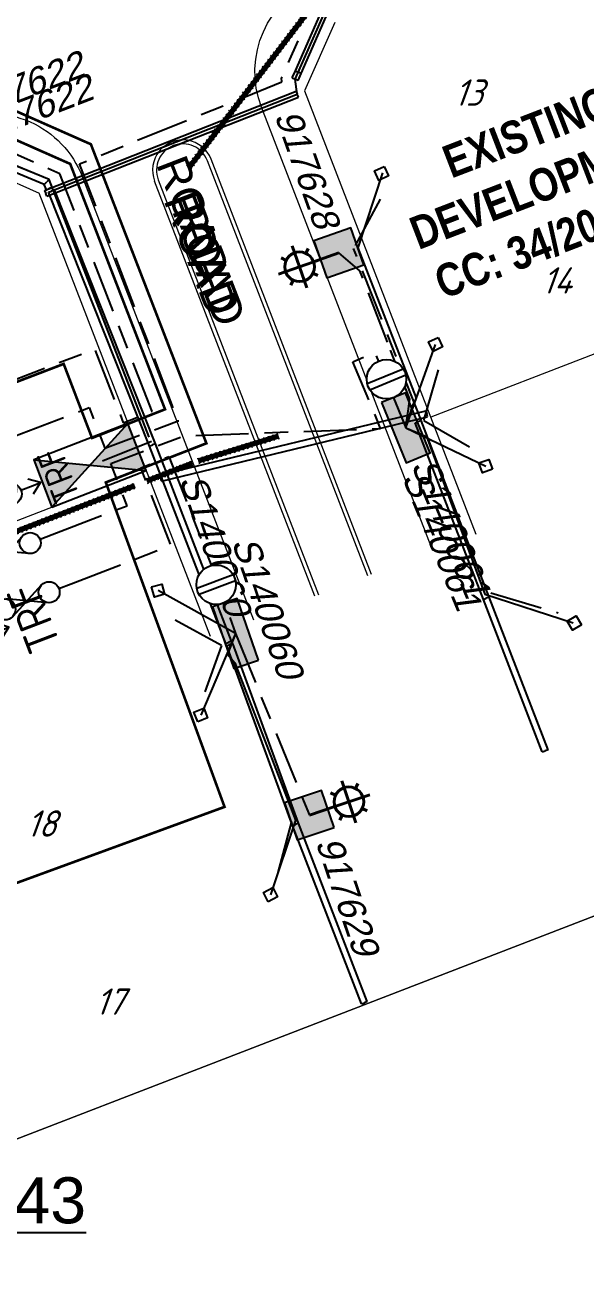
# Model space of a CAD drawing. Header units: metres. Extents: x 310412 to 311596, y 6269899 to 6270937.
# Drawn here: x 310774.5 to 310817.1, y 6270252.4 to 6270348.3 of the extents above; entities that cross this region are included whole.
import ezdxf
from ezdxf.enums import TextEntityAlignment as Align

# ---------------------------------------------------------------- set-up
doc = ezdxf.new("R2010")
doc.units = ezdxf.units.M
for name, pattern in [('Cable Exist UG', [8.2, 4, -1.2, 1.8, -1.2]), ('CENTERX2', [4, 2.5, -0.5, 0.5, -0.5]), ('Dash', [5, 3, -2]), ('DASHED', [0.75, 0.5, -0.25]), ('DOT', [0.25, 0, -0.25])]:
    doc.linetypes.add(name, pattern=pattern)
doc.layers.get('0').update_dxf_attribs({"color": 6})
for name, color, linetype in [('_User D-STAGE', 253, 'Dash'), ('Duct_SP_EXT', 7, 'Continuous'), ('Equip_HV_EXT', 7, 'Continuous'), ('Equip_LV_EXT', 7, 'Continuous'), ('Equip_SP_SL_EXT', 7, 'Continuous'), ('Notes', 7, 'Continuous'), ('Notes_HV_MISC', 7, 'Continuous'), ('Notes_LV_MISC', 7, 'Continuous'), ('Notes_SP_MISC', 7, 'Continuous'), ('Services_SP_EXT', 7, 'Continuous'), ('Sub_LV_EXT', 7, 'Continuous'), ('Sub_SP_EXT', 7, 'Continuous'), ('SupportsUG_SP_LV_EXT', 7, 'Continuous'), ('SupportsUG_SP_LV_SL_EXT', 7, 'Continuous'), ('Trench_SP_EXT', 7, 'Continuous')]:
    doc.layers.add(name, color=color, linetype=linetype)
for name, color, linetype, lineweight, true_color in [('_User E-KERB', 7, 'Continuous', 0, 0x969696), ('_User E-LIP', 7, 'Continuous', 0, 0x969696), ('_User E-LOT', 7, 'Continuous', 0, 0x969696), ('_User E-PIPE', 7, 'DOT', 0, 0x969696), ('_User E-PIPE-EDGE', 7, 'DOT', 0, 0x969696), ('_User Stormwater', 7, 'Continuous', 0, 0x969696)]:
    doc.layers.add(name, color=color, linetype=linetype, lineweight=lineweight, true_color=true_color)
doc.layers.add('_User Measure LV VDs', color=180, linetype='Continuous', plot=False)
doc.layers.add('Cadastre Developer_SP_EXT', color=9, linetype='Continuous', lineweight=5)
doc.layers.add('Cadastre Land Parcels_SP_EXT', color=9, linetype='Continuous', lineweight=5)
doc.styles.add('ARIAL', font='arial.ttf', dxfattribs={"height": 2})
doc.styles.add('ARIALBOLD', font='arialbd.ttf')
doc.styles.add('COLUMN_LABEL', font='arial.ttf')
doc.styles.add('iecARIAL', font='arial.ttf', dxfattribs={"height": 2})
doc.styles.add('IESYMBOL1', font='isocp.shx')
doc.styles.add('ISOCP ITALIC', font='isocp.shx', dxfattribs={"oblique": 20})
doc.styles.add('POLE_LABEL', font='arial.ttf')
doc.styles.get("Standard").update_dxf_attribs({"font": 'arial.ttf'})
doc.styles.add('SWG_LABEL', font='arial.ttf')
doc.styles.add('SWITCH_LABEL', font='arial.ttf', dxfattribs={"height": 2.5})

# ---------------------------------------------------------------- blocks, each defined once
blk = doc.blocks.new('SUB_PADMOUNT_EXT')
for points in [[(0, 0), (-3.84, 1.92), (-3.84, -1.92)], [(0, 0), (3.84, 1.92), (3.84, -1.92)]]:
    blk.add_hatch(color=256).paths.add_polyline_path(points)
for p, q in [((3.84, 1.92), (-3.84, -1.92)), ((-3.84, 1.92), (3.84, -1.92))]:
    blk.add_line(p, q)
blk.add_lwpolyline([(-3.84, -1.92), (3.84, -1.92), (3.84, 1.92), (-3.84, 1.92)], close=True)
for tag, height, flags, p in [('ASSET_NUM', 3.5, 8, (2, 2)), ('STREET_CODE', 0.2, 9, (1.5, 0)), ('OPERATING_VOLTAGE', 0.2, 9, (1.5, -0.6)), ('ORIENTATION', 0.2, 9, (1.5, -0.8)), ('OWNED_BY', 0.2, 9, (1.5, -1)), ('CONSTRUCTED_VOLTAGE', 0.2, 9, (1.5, -0.2)), ('NO_PHASES', 0.2, 9, (1.5, -0.4)), ('OPERATED_BY', 0.2, 9, (1.5, -1.2)), ('SECONDARY_VOLTAGE', 0.2, 9, (1.5, -1.6)), ('STATE', 0.2, 9, (1.5, -1.8)), ('MAINTAINED_BY', 0.2, 9, (1.5, -1.4)), ('PARENT', 0.2, 9, (1.5, -2)), ('SUBSTATION_TYPE', 0.2, 9, (1.5, -2.2)), ('USAGE', 0.2, 9, (1.5, -2.4)), ('LEGEND', 0.2, 9, (1.5, -2.6)), ('LOCATION', 0.2, 9, (1.5, -2.8)), ('Z', 0.2, 1, (1.5, -3.6)), ('STREETNAME', 0.2, 9, (1.5, -3)), ('SUBURB', 0.2, 9, (1.5, -3.2)), ('NOTES', 0.2, 9, (1.5, -3.4))]:
    blk.add_attdef(tag, text='', height=height, dxfattribs=dict(flags=flags)).set_placement(p, align=Align.MIDDLE_LEFT)
blk = doc.blocks.new('COLUMN_EXT')
blk.add_hatch(color=256).paths.add_polyline_path([(-1.485, 1.485), (-1.485, -1.485), (1.485, -1.485), (1.485, 1.485)])
blk.add_lwpolyline([(-1.485, -1.485), (1.485, -1.485), (1.485, 1.485), (-1.485, 1.485)], close=True)
at = {"style": 'COLUMN_LABEL', "oblique": 15, "flags": 8}
blk.add_attdef('ASSET_NUM', text='', height=2, rotation=180, dxfattribs=at).set_placement((2, 2), align=Align.MIDDLE_LEFT)
at = {"flags": 9}
for tag, style, p in [('STRUCTURE_PLANT_NUMBER', 'POLE_LABEL', (1.813, 0.031)), ('STREET_CODE', 'COLUMN_LABEL', (1.813, -0.2))]:
    blk.add_attdef(tag, text='', height=0.2, dxfattribs=dict(at, style=style)).set_placement(p, align=Align.MIDDLE_LEFT)
for tag, p in [('OWNED_BY', (1.813, -0.6)), ('STATE', (1.813, -0.8)), ('COLUMN_TYPE', (1.813, -0.4)), ('USAGE', (1.813, -1)), ('STREETNAME', (1.813, -1.6)), ('SUBURB', (1.813, -1.8)), ('LEGEND', (1.813, -1.2)), ('LOCATION', (1.813, -1.4)), ('NOTES', (1.813, -2))]:
    blk.add_attdef(tag, text='', height=0.2, dxfattribs=at).set_placement(p, align=Align.MIDDLE_LEFT)
at = {"flags": 1}
blk.add_attdef('Z', (1.813, -2.351), '', height=0.2, dxfattribs=at)
blk = doc.blocks.new('PILLAR_EXT')
blk.add_hatch(color=256).paths.add_polyline_path([(-2.475, 0.99), (-2.475, -0.99), (2.475, -0.99), (2.475, 0.99)])
blk.add_lwpolyline([(-2.475, -0.99), (2.475, -0.99), (2.475, 0.99), (-2.475, 0.99)], close=True)
at = {"style": 'ARIAL', "oblique": 15, "flags": 8}
blk.add_attdef('ASSET_NUM', (1.5, 3.5), '', height=2, dxfattribs=at)
for tag, p, flags in [('OWNED_BY', (0, -0.2), 9), ('STATE', (0, -0.4), 9), ('SUPPORT_TYPE', (0, -0.6), 9), ('USAGE', (0, -0.8), 9), ('LEGEND', (0, -1), 9), ('STREETNAME', (0, -1.8), 9), ('SUBURB', (0, -2), 1), ('LOCATION', (0, -1.2), 9), ('NOTES', (0, -1.4), 9), ('PARENT', (0, -1.6), 9)]:
    blk.add_attdef(tag, p, '', height=0.2, dxfattribs=dict(flags=flags))
blk = doc.blocks.new('SL_LANTERN_EXT')
at = {"lineweight": 40}
for p, q in [((0, 1.97), (0, 6.47)), ((-1.46, 5.68), (-1.06, 5.28)), ((1.46, 5.68), (1.06, 5.28)), ((-2.25, 4.22), (2.25, 4.22)), ((-1.46, 2.76), (-1.06, 3.16)), ((0, 0), (0, 2.72)), ((1.46, 2.76), (1.06, 3.16))]:
    blk.add_line(p, q, dxfattribs=at)
blk.add_circle((0, 4.22), 1.5, dxfattribs=at)
at = {"style": 'iecARIAL', "flags": 9}
blk.add_attdef('ASSET_NUM', (1.5, 1.5), '', height=2.5, dxfattribs=at)
for tag, p, height, flags in [('CONSTRUCTED_VOLTAGE', (0.98, -0.65), 0.2, 9), ('CONTROL_TYPE', (0.98, -0.85), 0.2, 9), ('LANTERN_PURPOSE', (0.98, -1.05), 0.2, 9), ('LANTERN_TYPE', (0.98, -1.25), 0.2, 9), ('NO_PHASES', (0.98, -1.45), 0.2, 9), ('LNUMBER', (2.18, -3.25), 2.5, 8), ('OPERATING_VOLTAGE', (0.98, -1.65), 0.2, 9), ('ORIENTATION', (0.98, -1.85), 0.2, 9), ('OWNED_BY', (0.98, -2.05), 0.2, 9), ('STATE', (0.98, -2.25), 0.2, 9), ('USAGE', (0.98, -2.45), 0.2, 9), ('CEXIST', (0.98, -2.65), 0.2, 9), ('CNEW', (0.98, -2.85), 0.2, 9), ('CNUMBER', (0.98, -3.05), 0.2, 9), ('CREMOVE', (0.98, -3.25), 0.2, 9), ('CREPLACE', (0.98, -3.45), 0.2, 9), ('LKINGHEIGHT', (0.98, -3.65), 0.2, 9), ('LBRACKET', (0.98, -3.85), 0.2, 9), ('LBRACKETVOCAB', (0.98, -4.05), 0.2, 9), ('LCATEGORY', (0.98, -4.25), 0.2, 9), ('LCHARGE1', (0.98, -4.45), 0.2, 9), ('LCHARGE1PERCENT', (0.98, -4.65), 0.2, 9), ('LCHARGE2', (0.98, -4.85), 0.2, 9), ('LCHARGE2PERCENT', (0.98, -5.05), 0.2, 9), ('LCHARGE3', (0.98, -5.25), 0.2, 9), ('LCHARGE3PERCENT', (0.98, -5.45), 0.2, 9), ('LEXIST', (0.98, -5.65), 0.2, 9), ('LLAMP', (0.98, -5.85), 0.2, 9), ('LLAMPVOCAB', (0.98, -6.05), 0.2, 9), ('LMAST', (0.98, -6.25), 0.2, 9), ('LMASTVOCAB', (0.98, -6.45), 0.2, 9), ('LNEW', (0.98, -6.65), 0.2, 9), ('LANTNUMBER', (0.98, -6.85), 0.2, 9), ('LOUTREACH', (0.98, -7.25), 0.2, 9), ('LOUTREACHVOCAB', (0.98, -7.45), 0.2, 9), ('LRATECODE', (0.98, -7.65), 0.2, 9), ('LREMOVE', (0.98, -7.85), 0.2, 9), ('LREPLACE', (0.98, -8.05), 0.2, 9), ('LTYPE', (0.98, -8.25), 0.2, 9), ('LTYPEVOCAB', (0.98, -8.45), 0.2, 9), ('LEGEND', (0.98, -8.65), 0.2, 9), ('LOCATION', (0.98, -8.85), 0.2, 9), ('NOTES', (0.98, -9.05), 0.2, 9), ('STREETNAME', (0.98, -9.25), 0.2, 9), ('SUBURB', (0.98, -9.45), 0.2, 1)]:
    blk.add_attdef(tag, p, '', height=height, dxfattribs=dict(flags=flags))
blk = doc.blocks.new('CCP_EXT')
at = {"flags": 9}
for tag, p in [('STATE', (0, -1.8)), ('USAGE', (0, -1.2)), ('LEGEND', (0, -1.4)), ('LIFE_SUPPORT', (0, -1.6)), ('NOTES', (0, -2))]:
    blk.add_attdef(tag, text='', height=0.2, dxfattribs=at).set_placement(p, align=Align.MIDDLE_LEFT)
blk.add_wipeout([(0, 0.566), (0.566, 0), (0, -0.566), (-0.566, 0)])
blk.add_lwpolyline([(-0.566, 0), (0, 0.566), (0.566, 0), (0, -0.566), (-0.566, 0)])
at = {"flags": 1}
blk.add_attdef('Z', (0, 0), '', height=0.2, dxfattribs=at)
at = {"flags": 9}
for tag, p in [('CCP_TYPE', (0, 0)), ('OPERATING_VOLTAGE', (0, -0.6)), ('ORIENTATION', (0, -0.8)), ('OWNED_BY', (0, -1)), ('CONSTRUCTED_VOLTAGE', (0, -0.2)), ('NO_PHASES', (0, -0.4))]:
    blk.add_attdef(tag, text='', height=0.2, dxfattribs=at).set_placement(p, align=Align.MIDDLE_LEFT)
blk = doc.blocks.new('LV_UG_LINKS_CLOSED_EXT')
blk.add_wipeout([(-1.056, 1.057), (-1.18, 0.916), (-1.286, 0.761), (-1.371, 0.594), (-1.435, 0.417), (-1.476, 0.234), (-1.493, 0.047), (-1.487, -0.14), (-1.458, -0.326), (-1.406, -0.506), (-1.331, -0.678), (-1.236, -0.839), (-1.121, -0.988), (-0.988, -1.12), (-0.84, -1.235), (-0.679, -1.331), (-0.506, -1.406), (-0.326, -1.458), (-0.141, -1.487), (0.047, -1.493), (0.233, -1.476), (0.416, -1.435), (0.593, -1.371), (0.76, -1.286), (0.915, -1.181), (1.056, -1.057), (1.18, -0.916), (1.286, -0.761), (1.371, -0.594), (1.435, -0.417), (1.476, -0.234), (1.493, -0.047), (1.487, 0.14), (1.458, 0.326), (1.406, 0.506), (1.331, 0.678), (1.236, 0.839), (1.121, 0.988), (0.988, 1.12), (0.84, 1.235), (0.679, 1.331), (0.506, 1.406), (0.326, 1.458), (0.141, 1.487), (-0.047, 1.493), (-0.233, 1.476), (-0.416, 1.435), (-0.593, 1.371), (-0.76, 1.286), (-0.915, 1.181)])
for p, q in [((-0.25, -1.479), (-0.25, 1.479)), ((0.25, -1.479), (0.25, 1.479))]:
    blk.add_line(p, q)
blk.add_circle((0, 0), 1.5)
at = {"flags": 9}
for tag, p in [('ACTUAL_STATUS', (0, 0)), ('OPERATING_VOLTAGE', (0, -0.6)), ('ORIENTATION', (0, -0.8)), ('STATE', (0, -1)), ('CONSTRUCTED_VOLTAGE', (0, -0.2)), ('NO_PHASES', (0, -0.4)), ('SWITCH_TYPE', (0, -1.2)), ('USAGE', (0, -1.4)), ('NOTES', (0, -1.6))]:
    blk.add_attdef(tag, text='', height=0.2, dxfattribs=at).set_placement(p, align=Align.MIDDLE_LEFT)
at = {"flags": 1}
blk.add_attdef('Z', (0, 0), '', height=0.2, dxfattribs=at)
blk = doc.blocks.new('A$C64462609')
at = {"layer": '_User E-KERB'}
for points in [[(310728.427, 6270278.665), (310715.418, 6270312.345, -0.414213), (310719.712, 6270322.043), (310769.152, 6270341.14, -0.414214), (310778.851, 6270336.846), (310791.86, 6270303.166)], [(310800.535, 6270306.517), (310788.355, 6270338.052, 1), (310784.624, 6270336.61), (310796.804, 6270305.076)]]:
    blk.add_lwpolyline(points, format="xyb", dxfattribs=at)
at = {"layer": '_User E-LIP'}
for p, q in [((310800.815, 6270306.625), (310788.635, 6270338.16)), ((310796.524, 6270304.968), (310784.344, 6270336.502))]:
    blk.add_line(p, q, dxfattribs=at)
blk.add_arc((310786.489, 6270337.331), 2.3, 21.11939, 201.11939, dxfattribs=at)
at = {"layer": '_User E-LOT', "lineweight": 0}
for p, q in [((310957.796, 6270377.461), (310805.316, 6270318.564)), ((310798.025, 6270348.54), (310795.735, 6270343.368)), ((310795.735, 6270343.368), (310808.744, 6270309.688)), ((310770.413, 6270337.875), (310775.586, 6270335.585)), ((310788.59, 6270301.903), (310775.581, 6270335.583)), ((310788.595, 6270301.905), (310775.586, 6270335.585)), ((310727.754, 6270292.898), (310783.724, 6270314.517))]:
    blk.add_line(p, q, dxfattribs=at)
at = {"layer": '_User D-STAGE', "insert": (310812.043, 6270341.351), "char_height": 2.5, "attachment_point": 1, "rotation": 21.04457, "style": 'ARIALBOLD', "bg_fill": 3, "box_fill_scale": 1.2, "bg_fill_color": 256, "bg_fill_transparency": 0}
blk.add_mtext('\\pi-6.4922;{\\fArial Narrow|b1|i0|c0|p34;\\C251;EXISTING \\P\\pi-10.766;DEVELOPMENT\\P\\pi-10.364;CC: 34/2016/EC}', dxfattribs=at)
at = {"layer": '_User E-KERB'}
blk.add_lwpolyline([(310805.479, 6270308.427), (310792.47, 6270342.107, -0.414213), (310796.764, 6270351.805), (310941.836, 6270407.841, -0.414214), (310951.535, 6270403.547)], format="xyb", dxfattribs=at)
blk = doc.blocks.new('SWG_SIE_TRF_NOES_NEW')
for p, q in [((7.008, 0.801), (2.793, 1.949)), ((14.679, 0), (20.536, -0.004))]:
    blk.add_line(p, q)
at = {"linetype": 'DASHED'}
blk.add_lwpolyline([(4.901, 1.375), (4.901, 4.638), (12.609, 4.638)], dxfattribs=at)
for points in [[(2.2, 0.011), (1.2, 0.011)], [(19.536, -0.753), (20.536, -0.004), (19.536, 0.747)], [(7.8, 0), (9.453, 0)]]:
    blk.add_lwpolyline(points)
for points in [[(2.998, -0.79, 1), (3.002, 0.81, 1)], [(6.998, -0.798, 1), (7.002, 0.801, 1)]]:
    blk.add_lwpolyline(points, format="xyb", close=True)
at = {"flags": 1}
blk.add_attdef('Z', (0, 0), '', height=0.2, dxfattribs=at)
at = {"style": 'SWITCH_LABEL', "flags": 9}
blk.add_attdef('STREET_CODE', text='', height=0.2, dxfattribs=at).set_placement((0, -0.2), align=Align.MIDDLE_LEFT)
at = {"flags": 9}
for tag, p in [('ORIENTATION', (0, -0.4)), ('SUBURB', (0, -1)), ('USAGE', (0, -0.8)), ('PARENT', (0, -0.6)), ('STREETNAME', (0, -1.2)), ('LOCATION', (0, -1.4)), ('NOTES', (0, -1.6))]:
    blk.add_attdef(tag, text='', height=0.2, dxfattribs=at).set_placement(p, align=Align.MIDDLE_LEFT)
blk = doc.blocks.new('SWG_FUSE_NEW')
for points in [[(1.151, 0.718), (4.044, -0.706)], [(1.16, -0.715), (4.044, 0.727)]]:
    blk.add_lwpolyline(points)
for centre in [(0.8, -0.001), (4.4, 0.01)]:
    blk.add_circle(centre, 0.8)
blk = doc.blocks.new('SWG_SIE_TRF_NEW')
at = {"linetype": 'CENTERX2'}
blk.add_blockref('SWG_SIE_TRF_NOES_NEW', (0, 0), dxfattribs=at)
at = {"linetype": 'CENTERX2', "rotation": 180}
blk.add_blockref('SWG_FUSE_NEW', (14.679, 0), dxfattribs=at)
at = {"style": 'IESYMBOL1'}
blk.add_text('TRF', height=2.5, rotation=89.98256, dxfattribs=at).set_placement((22.515, -0.055), align=Align.MIDDLE_CENTER)
blk = doc.blocks.new('LV_UG_DFUSE_CLOSED_EXT')
for points in [[(1, 0), (0, 0)], [(5.04, 0.726), (2.156, -0.717)], [(5.049, -0.707), (2.156, 0.717)], [(6.2, 0.013), (7.2, 0.013)]]:
    blk.add_lwpolyline(points)
for centre in [(1.8, 0), (5.4, 0.011)]:
    blk.add_circle(centre, 0.8)
at = {"flags": 9}
for tag, p in [('ACTUAL_STATUS', (0, 0)), ('OPERATING_VOLTAGE', (0, -0.6)), ('ORIENTATION', (0, -0.8)), ('STATE', (0, -1)), ('CONSTRUCTED_VOLTAGE', (0, -0.2)), ('NO_PHASES', (0, -0.4)), ('SWITCH_TYPE', (0, -1.2)), ('USAGE', (0, -1.4)), ('NOTES', (0, -1.6))]:
    blk.add_attdef(tag, text='', height=0.2, dxfattribs=at).set_placement(p, align=Align.MIDDLE_LEFT)
at = {"flags": 1}
blk.add_attdef('Z', (0, 0), '', height=0.2, dxfattribs=at)
blk = doc.blocks.new('TX_LINK_EXT')
h = blk.add_hatch(color=256)
edge = h.paths.add_edge_path()
edge.add_line((2.598, 0.05), (4.601, 0.05))
edge.add_arc((5.4, 0.011), 0.8, 177.23529, 184.40267)
edge.add_line((4.602, -0.05), (2.598, -0.05))
edge.add_arc((1.8, 0), 0.8, 356.41668, 363.58332)
for points in [[(1, 0), (0, 0)], [(2.598, 0.05), (4.601, 0.05)], [(6.2, 0.013), (7.2, 0.013)], [(2.598, -0.05), (4.602, -0.05)]]:
    blk.add_lwpolyline(points)
for centre in [(1.8, 0), (5.4, 0.011)]:
    blk.add_circle(centre, 0.8)
for centre, start, end in [((1.8, 0), 356.41668, 3.58332), ((5.4, 0.011), 177.23529, 184.40267)]:
    blk.add_arc(centre, 0.8, start, end)
at = {"layer": 'Sub_LV_EXT'}
blk.add_line((7.2, 0.013), (7.798, 0.013), dxfattribs=at)
blk.add_lwpolyline([(6.998, -0.587), (7.798, 0.013), (6.998, 0.613)], dxfattribs=at)
at = {"flags": 1}
blk.add_attdef('Z', (0, 0), '', height=0.2, dxfattribs=at)
at = {"layer": 'Sub_LV_EXT', "color": 7, "style": 'IESYMBOL1'}
blk.add_text('TRF', height=2, rotation=90, dxfattribs=at).set_placement((9.238, 0.013), align=Align.MIDDLE_CENTER)
at = {"layer": 'Sub_LV_EXT', "flags": 1}
for tag, p in [('USAGE', (2.14, -1.142)), ('ORIENTATION', (2.14, -1.527)), ('NOTES', (2.14, -3.066))]:
    blk.add_attdef(tag, p, '', height=0.2, dxfattribs=at)
blk = doc.blocks.new('A$C76594AEE')
at = {"layer": '_User E-PIPE', "const_width": 0.4, "flags": 128}
for points in [[(310786.946, 6270337.507), (310798.531, 6270352.688)], [(310787.648, 6270315.245), (310793.773, 6270317.142)], [(310754.927, 6270302.59), (310782.847, 6270313.373)]]:
    blk.add_lwpolyline(points, dxfattribs=at)
at = {"layer": '_User E-PIPE', "ltscale": 0.7, "const_width": 0.4, "flags": 128}
blk.add_lwpolyline([(310783.741, 6270313.722), (310787.212, 6270315.069)], dxfattribs=at)
at = {"layer": '_User E-PIPE-EDGE', "flags": 128}
for points in [[(310786.787, 6270337.629), (310798.372, 6270352.809)], [(310787.105, 6270337.386), (310798.69, 6270352.567)], [(310787.589, 6270315.436), (310793.714, 6270317.333)], [(310787.707, 6270315.054), (310793.832, 6270316.951)], [(310754.855, 6270302.777), (310782.775, 6270313.559)], [(310754.999, 6270302.404), (310782.919, 6270313.186)]]:
    blk.add_lwpolyline(points, dxfattribs=at)
at = {"layer": '_User E-PIPE-EDGE', "ltscale": 0.7, "flags": 128}
for points in [[(310783.669, 6270313.908), (310787.14, 6270315.255)], [(310783.814, 6270313.535), (310787.285, 6270314.882)]]:
    blk.add_lwpolyline(points, dxfattribs=at)

msp = doc.modelspace()

# ---------------------------------------------------------------- block references
at = {"layer": 'Notes'}
msp.add_blockref('A$C64462609', (0, 0), dxfattribs=at)

# ---------------------------------------------------------------- next in the draw order: linework, layer by layer
at = {"layer": '_User Measure LV VDs', "flags": 128}
msp.add_lwpolyline([(310783.944, 6270317.064), (310776.342, 6270336.621), (310770.371, 6270339.07), (310745.456, 6270329.43)], dxfattribs=at)
at = {"layer": 'Cadastre Land Parcels_SP_EXT', "linetype": 'Continuous'}
for points in [[(310970.766, 6270343.221), (310942.799, 6270415.673), (310703.872, 6270323.381), (310732.657, 6270248.951), (310733.049, 6270247.97), (310827.714, 6270284.55), (310826.608, 6270287.558), (310970.766, 6270343.221)], [(310764.382, 6270166.814), (311003.274, 6270259.121), (310970.766, 6270343.221), (310826.608, 6270287.558), (310827.714, 6270284.55), (310733.049, 6270247.97), (310764.382, 6270166.814)]]:
    msp.add_lwpolyline(points, close=True, dxfattribs=at)
at = {"layer": 'Duct_SP_EXT'}
for p, q in [((310795.037, 6270344.878), (310796.948, 6270349.195)), ((310795.476, 6270344.683), (310797.387, 6270349)), ((310794.798, 6270344.339), (310795.037, 6270344.878)), ((310795.037, 6270344.878), (310795.256, 6270344.781)), ((310794.798, 6270344.339), (310795.018, 6270344.242)), ((310795.237, 6270344.145), (310795.018, 6270344.242)), ((310795.237, 6270344.145), (310795.476, 6270344.683)), ((310795.476, 6270344.683), (310795.256, 6270344.781)), ((310775.991, 6270335.795), (310795.091, 6270343.325)), ((310795.091, 6270343.325), (310795.179, 6270343.102)), ((310795.267, 6270342.879), (310795.179, 6270343.102)), ((310776.167, 6270335.349), (310795.267, 6270342.879)), ((310775.969, 6270336.255), (310770.37, 6270338.552)), ((310776.342, 6270336.621), (310770.371, 6270339.07)), ((310775.969, 6270336.255), (310776.155, 6270336.438)), ((310776.127, 6270335.845), (310775.969, 6270336.255)), ((310776.342, 6270336.621), (310776.155, 6270336.438)), ((310776.575, 6270336.018), (310776.342, 6270336.621)), ((310775.991, 6270335.795), (310776.079, 6270335.572)), ((310776.167, 6270335.349), (310776.079, 6270335.572)), ((310776.127, 6270335.845), (310776.351, 6270335.932)), ((310776.288, 6270335.66), (310776.511, 6270335.749)), ((310783.96, 6270316.373), (310776.288, 6270335.66)), ((310776.575, 6270336.018), (310776.351, 6270335.932)), ((310776.734, 6270335.838), (310776.511, 6270335.749)), ((310784.406, 6270316.55), (310776.734, 6270335.838)), ((310784.76, 6270314.181), (310804.956, 6270319.05)), ((310804.956, 6270319.05), (310805.012, 6270318.817)), ((310784.872, 6270313.715), (310805.068, 6270318.584)), ((310804.135, 6270318.135), (310804.359, 6270318.222)), ((310804.583, 6270318.308), (310804.359, 6270318.222)), ((310805.068, 6270318.584), (310805.012, 6270318.817)), ((310783.959, 6270316.375), (310784.183, 6270316.462)), ((310783.96, 6270316.373), (310784.183, 6270316.462)), ((310784.406, 6270316.55), (310784.183, 6270316.462)), ((310784.407, 6270316.548), (310784.183, 6270316.462)), ((310784.76, 6270314.181), (310784.816, 6270313.948)), ((310784.872, 6270313.715), (310784.816, 6270313.948)), ((310809.312, 6270304.732), (310809.536, 6270304.818)), ((310809.312, 6270304.732), (310809.536, 6270304.818)), ((310813.789, 6270293.141), (310809.312, 6270304.732)), ((310809.76, 6270304.905), (310809.536, 6270304.818)), ((310809.76, 6270304.905), (310809.536, 6270304.818)), ((310814.237, 6270293.314), (310809.76, 6270304.905)), ((310789.748, 6270301.39), (310789.971, 6270301.477)), ((310789.838, 6270301.21), (310790.063, 6270301.293)), ((310794.817, 6270287.555), (310789.838, 6270301.21)), ((310790.195, 6270301.563), (310789.971, 6270301.477)), ((310790.289, 6270301.375), (310790.063, 6270301.293)), ((310795.268, 6270287.72), (310790.289, 6270301.375)), ((310813.789, 6270293.141), (310814.013, 6270293.228)), ((310814.237, 6270293.314), (310814.013, 6270293.228)), ((310794.817, 6270287.555), (310795.043, 6270287.638)), ((310794.819, 6270287.551), (310795.043, 6270287.638)), ((310800.051, 6270274.006), (310794.819, 6270287.551)), ((310795.267, 6270287.724), (310795.043, 6270287.638)), ((310795.268, 6270287.72), (310795.043, 6270287.638)), ((310800.499, 6270274.179), (310795.267, 6270287.724)), ((310800.051, 6270274.006), (310800.275, 6270274.092)), ((310800.499, 6270274.179), (310800.275, 6270274.092))]:
    msp.add_line(p, q, dxfattribs=at)
at = {"layer": 'Notes_LV_MISC', "linetype": 'Cable Exist UG', "flags": 128}
for points in [[(310772.258, 6270320.85), (310779.792, 6270323.751), (310781.97, 6270318.14), (310784.149, 6270319.002), (310784.149, 6270319.002), (310777.155, 6270337.061), (310770.542, 6270339.988), (310745.367, 6270330.296)], [(310776.576, 6270309.654), (310782.271, 6270311.846), (310781.019, 6270315.064), (310786.572, 6270317.142), (310801.513, 6270317.714), (310799.402, 6270322.786), (310801.073, 6270323.482), (310803.426, 6270317.765)]]:
    msp.add_lwpolyline(points, dxfattribs=at)
at = {"layer": 'Notes_LV_MISC', "linetype": 'Cable Exist UG'}
for points in [[(310803.426, 6270317.765), (310803.731, 6270319.946), (310803.731, 6270319.946), (310802.032, 6270324.278), (310802.032, 6270324.278), (310799.944, 6270329.683), (310798.337, 6270331.05)], [(310790.489, 6270302.132), (310796.101, 6270288.34)]]:
    msp.add_lwpolyline(points, dxfattribs=at)
at = {"layer": 'Trench_SP_EXT', "linetype": 'Cable Exist UG'}
for points in [[(310795.179, 6270343.102), (310795.018, 6270344.242)], [(310799.607, 6270331.598), (310801.799, 6270335.697)], [(310804.802, 6270318.327), (310805.939, 6270322.304)], [(310784.107, 6270316.734), (310779.572, 6270314.903)], [(310809.876, 6270305.217), (310814.989, 6270303.716)], [(310789.421, 6270301.24), (310785.89, 6270303.148)], [(310789.421, 6270301.24), (310788.162, 6270297.709)]]:
    msp.add_lwpolyline(points, dxfattribs=at)

# ---------------------------------------------------------------- next in the draw order: block references
at = {"layer": 'Equip_HV_EXT', "linetype": 'CENTERX2'}
ref = msp.add_blockref('SWG_SIE_TRF_NEW', (310754.097, 6270295.285), dxfattribs=dict(at, rotation=20.93807768910802))
ref.add_attrib('ASSET_NUM', 'C8447', dxfattribs={"layer": '0', "height": 2.5, "rotation": 200.89245, "style": 'SWG_LABEL', "text_generation_flag": 6}).set_placement((310751.389, 6270294.249), align=Align.MIDDLE_RIGHT)
at = {"layer": 'Equip_LV_EXT', "rotation": 21.05436858008695}
for name, p in [('TX_LINK_EXT', (310768.418, 6270310.786)), ('LV_UG_DFUSE_CLOSED_EXT', (310769.863, 6270307.056)), ('LV_UG_DFUSE_CLOSED_EXT', (310771.3, 6270303.323))]:
    msp.add_blockref(name, p, dxfattribs=at)
at = {"layer": 'Equip_SP_SL_EXT', "xscale": 0.75, "yscale": 0.75, "zscale": 0.75}
for p, rotation in [((310798.336, 6270331.05), 109.4861296331399), ((310796.101, 6270288.34), 288.6989828939197)]:
    msp.add_blockref('SL_LANTERN_EXT', p, dxfattribs=dict(at, rotation=rotation))
at = {"layer": 'Notes_LV_MISC'}
ref = msp.add_blockref('COLUMN_EXT', (310768.447, 6270341.385), dxfattribs=dict(at, rotation=201.0375109535892))
ref.add_attrib('ASSET_NUM', '917622', dxfattribs={"layer": '0', "height": 2, "rotation": 21.03751, "style": 'COLUMN_LABEL', "oblique": 15}).set_placement((310770.114, 6270342.111), align=Align.MIDDLE_LEFT)
ref = msp.add_blockref('COLUMN_EXT', (310798.336, 6270331.05), dxfattribs=dict(at, rotation=289.4861296334115))
ref.add_attrib('ASSET_NUM', '917628', dxfattribs={"layer": '0', "height": 2, "rotation": 109.48613, "style": 'COLUMN_LABEL', "oblique": 15, "text_generation_flag": 6}).set_placement((310797.489, 6270333.067), align=Align.MIDDLE_RIGHT)
ref = msp.add_blockref('PILLAR_EXT', (310790.489, 6270302.132), dxfattribs=dict(at, rotation=108.9246443520545))
ref.add_attrib('ASSET_NUM', 'S140060', (310790.174, 6270309.12), dxfattribs={"layer": '0', "height": 2, "rotation": 108.92464, "style": 'ARIAL', "oblique": 15, "text_generation_flag": 6})
at = {"layer": 'Sub_SP_EXT'}
ref = msp.add_blockref('SUB_PADMOUNT_EXT', (310779.438, 6270314.916), dxfattribs=dict(at, rotation=21.19673151500089))
ref.add_attrib('ASSET_NUM', '34843', dxfattribs={"layer": '0', "height": 3.5, "rotation": 21.19673}).set_placement((310768.441, 6270309.212), align=Align.BOTTOM_CENTER)
at = {"layer": 'SupportsUG_SP_LV_EXT'}
ref = msp.add_blockref('PILLAR_EXT', (310803.426, 6270317.765), dxfattribs=dict(at, rotation=292.3801349939103))
ref.add_attrib('ASSET_NUM', 'S140061', (310803.106, 6270314.036), dxfattribs={"layer": '0', "height": 2, "rotation": 292.38013, "style": 'ARIAL', "oblique": 15})
ref = msp.add_blockref('PILLAR_EXT', (310790.489, 6270302.132), dxfattribs=dict(at, rotation=108.9246443520545))
ref.add_attrib('ASSET_NUM', 'S140060', (310786.19, 6270313.87), dxfattribs={"layer": '0', "height": 2, "rotation": 108.92464, "style": 'ARIAL', "oblique": 15, "text_generation_flag": 6})
at = {"layer": 'SupportsUG_SP_LV_SL_EXT'}
ref = msp.add_blockref('COLUMN_EXT', (310769.126, 6270339.63), dxfattribs=dict(at, rotation=201.0375109535892))
ref.add_attrib('ASSET_NUM', '917622', dxfattribs={"layer": '0', "height": 2, "rotation": 21.03751, "style": 'COLUMN_LABEL', "oblique": 15}).set_placement((310770.794, 6270340.355), align=Align.MIDDLE_LEFT)
ref = msp.add_blockref('COLUMN_EXT', (310798.336, 6270331.05), dxfattribs=dict(at, rotation=289.4861296334115))
ref.add_attrib('ASSET_NUM', '917628', dxfattribs={"layer": '0', "height": 2, "rotation": 109.48613, "style": 'COLUMN_LABEL', "oblique": 15, "text_generation_flag": 6}).set_placement((310797.489, 6270333.067), align=Align.MIDDLE_RIGHT)
ref = msp.add_blockref('COLUMN_EXT', (310796.101, 6270288.34), dxfattribs=dict(at, rotation=108.6989828989516))
ref.add_attrib('ASSET_NUM', '917629', dxfattribs={"layer": '0', "height": 2, "rotation": 288.69898, "style": 'COLUMN_LABEL', "oblique": 15}).set_placement((310797.5, 6270286.645), align=Align.MIDDLE_LEFT)

# ---------------------------------------------------------------- next in the draw order: texts
at = {"layer": 'Cadastre Developer_SP_EXT', "style": 'ISOCP ITALIC', "oblique": 20}
for s, p in [('13', (310807.08, 6270342.224)), (' 14', (310812.596, 6270327.957)), ('18', (310774.595, 6270286.703)), ('17', (310779.822, 6270273.178))]:
    msp.add_text(s, height=2, dxfattribs=at).set_placement(p)
at = {"layer": 'Notes_HV_MISC'}
msp.add_text('%%UPM 34843', height=3.5, dxfattribs=at).set_placement((310756.857, 6270257.335))
at = {"layer": 'Notes_HV_MISC', "color": 7, "char_height": 2.4, "attachment_point": 7, "rotation": 291.12246, "line_spacing_factor": 0.6}
for insert in [(310754.129, 6270416.163), (310755.324, 6270412.628)]:
    msp.add_mtext('{\\fArial|b0|i0|c0|p39;SAN                                   SIRO                                       ROAD}', dxfattribs=dict(at, insert=insert))
at = {"layer": 'Notes_LV_MISC', "color": 7, "insert": (310754.695, 6270413.411), "char_height": 2.4, "attachment_point": 7, "rotation": 291.12246, "line_spacing_factor": 0.6}
msp.add_mtext('{\\fArial|b0|i0|c0|p39;SAN                                   SIRO                                       ROAD}', dxfattribs=at)
at = {"layer": 'Notes_SP_MISC', "color": 7, "insert": (310755.324, 6270412.628), "char_height": 2.4, "attachment_point": 7, "rotation": 291.12246, "line_spacing_factor": 0.6}
msp.add_mtext('{\\fArial|b0|i0|c0|p39;SAN                          SIRO                                               ROAD}', dxfattribs=at)

# ---------------------------------------------------------------- next in the draw order: block references
at = {"layer": 'Services_SP_EXT'}
for p, rotation in [((310801.571, 6270337.09), 249.4439548116438), ((310805.684, 6270324.101), 250.3801351813293), ((310809.491, 6270314.855), 154.3801351881215), ((310784.61, 6270305.403), 330.9246445673471), ((310816.22, 6270302.941), 165.9637567585567), ((310787.854, 6270295.943), 66.92464443575629), ((310793.152, 6270282.299), 72.18111101743987)]:
    msp.add_blockref('CCP_EXT', p, dxfattribs=dict(at, rotation=rotation))

# ---------------------------------------------------------------- next in the draw order: linework, layer by layer
at = {"layer": '_User Measure LV VDs', "color": 146, "true_color": 0x105689, "flags": 128}
msp.add_lwpolyline([(310783.944, 6270317.064), (310776.658, 6270335.807), (310795.177, 6270343.108), (310795.018, 6270344.242), (310797.167, 6270349.097), (310842.948, 6270366.996)], dxfattribs=at)
at = {"layer": 'Duct_SP_EXT'}
for p, q in [((310809.312, 6270304.732), (310804.135, 6270318.135)), ((310809.76, 6270304.905), (310804.583, 6270318.308)), ((310789.748, 6270301.39), (310783.959, 6270316.375)), ((310790.195, 6270301.563), (310784.407, 6270316.548))]:
    msp.add_line(p, q, dxfattribs=at)
at = {"layer": 'Notes_HV_MISC', "linetype": 'Cable Exist UG', "const_width": 0.2}
for points in [[(310688.208, 6270301.229), (310688.475, 6270303.317), (310686.438, 6270308.137), (310693.571, 6270310.851), (310699.915, 6270308.321), (310713.51, 6270313.191), (310713.51, 6270313.191), (310719.069, 6270323.383), (310732.482, 6270328.564), (310732.482, 6270328.564), (310770.728, 6270343.338), (310773.208, 6270342.088), (310773.208, 6270342.088), (310779.506, 6270339.302), (310788.28, 6270316.585), (310780.641, 6270313.615), (310789.658, 6270288.968), (310771.197, 6270282.214)], [(310758.658, 6270315.427), (310777.442, 6270322.614), (310779.594, 6270316.988), (310785.139, 6270319.167), (310785.139, 6270319.167), (310777.938, 6270337.808), (310770.492, 6270341.103), (310757.751, 6270336.182), (310756.078, 6270335.535), (310756.078, 6270335.535), (310720.828, 6270321.918), (310715.274, 6270311.482), (310701.683, 6270306.737), (310701.683, 6270306.737), (310706.288, 6270294.125), (310706.986, 6270292.551)]]:
    msp.add_lwpolyline(points, dxfattribs=at)
at = {"layer": 'Notes_LV_MISC', "linetype": 'Cable Exist UG', "flags": 128}
for points in [[(310773.704, 6270317.121), (310779.373, 6270319.303), (310780.573, 6270316.211), (310786.141, 6270318.292), (310786.141, 6270318.292), (310778.655, 6270337.819), (310794.008, 6270344.034), (310793.995, 6270344.356), (310793.995, 6270344.356), (310795.468, 6270347.684), (310795.416, 6270351.943), (310797.263, 6270352.516), (310797.263, 6270352.516), (310830.316, 6270365.284), (310833.389, 6270364.319), (310842.569, 6270367.91)], [(310778.015, 6270305.922), (310785.588, 6270308.837), (310783.299, 6270314.718), (310785.437, 6270315.58), (310785.437, 6270315.58), (310788.86, 6270306.757), (310790.489, 6270302.132)]]:
    msp.add_lwpolyline(points, dxfattribs=at)
at = {"layer": 'Services_SP_EXT'}
for points in [[(310803.426, 6270317.765), (310803.949, 6270319.492), (310804.227, 6270320.012), (310804.227, 6270320.012), (310799.805, 6270331.431), (310801.666, 6270337.138)], [(310803.426, 6270317.765), (310805.684, 6270324.101)], [(310803.426, 6270317.765), (310809.491, 6270314.855)], [(310803.426, 6270317.765), (310804.995, 6270317.114), (310809.418, 6270305.129), (310816.124, 6270302.941)], [(310790.489, 6270302.132), (310784.61, 6270305.403)], [(310790.489, 6270302.132), (310787.854, 6270295.943)], [(310790.489, 6270302.132), (310789.871, 6270300.563), (310790.433, 6270299.91), (310790.433, 6270299.91), (310795.045, 6270287.971), (310793.152, 6270282.299)]]:
    msp.add_lwpolyline(points, dxfattribs=at)
at = {"layer": 'Trench_SP_EXT', "linetype": 'Cable Exist UG'}
for points in [[(310804.6, 6270318.349), (310799.701, 6270330.771), (310799.455, 6270331.393)], [(310804.802, 6270318.327), (310808.739, 6270316.054)], [(310794.737, 6270287.847), (310793.56, 6270283.464)]]:
    msp.add_lwpolyline(points, dxfattribs=at)

# ---------------------------------------------------------------- next in the draw order: block references
at = {"layer": '_User Stormwater'}
msp.add_blockref('A$C76594AEE', (0, 0), dxfattribs=at)
at = {"layer": 'Notes_LV_MISC'}
ref = msp.add_blockref('PILLAR_EXT', (310803.426, 6270317.765), dxfattribs=dict(at, rotation=292.3801349939103))
ref.add_attrib('ASSET_NUM', 'S140061', (310803.794, 6270314.985), dxfattribs={"layer": '0', "height": 2, "rotation": 292.38013, "style": 'ARIAL', "oblique": 15})

# ---------------------------------------------------------------- next in the draw order: texts
at = {"layer": 'Notes_HV_MISC', "color": 7, "insert": (310720.709, 6270329.443), "char_height": 2.4, "attachment_point": 7, "rotation": 21.12659, "line_spacing_factor": 0.6}
msp.add_mtext('{\\fArial|b0|i0|c0|p39;FENWAY                                                                  STREET}', dxfattribs=at)

# ---------------------------------------------------------------- next in the draw order: block references
at = {"layer": 'Equip_LV_EXT'}
for p, rotation in [((310801.959, 6270321.452), 292.3801349939103), ((310789.018, 6270305.848), 110.6744246861051)]:
    msp.add_blockref('LV_UG_LINKS_CLOSED_EXT', p, dxfattribs=dict(at, rotation=rotation))

doc.saveas('drawing.dxf')
